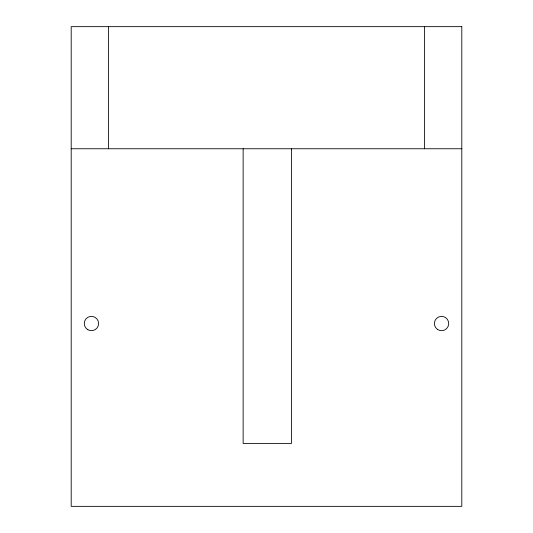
<?xml version="1.0" encoding="UTF-8"?>
<svg xmlns="http://www.w3.org/2000/svg" width="533" height="533" viewBox="0 0 533 533"><rect width="100%" height="100%" fill="white"/><g stroke="black" fill="none" stroke-linecap="round" stroke-linejoin="round"><path stroke-width="0.8" d="M71.195 148.754L461.805 148.754M424.428 26.65L424.428 148.754M291.418 148.754L291.418 443.489L243.141 443.489L243.141 148.754M108.572 26.65L108.572 148.754M461.805 26.65L71.195 26.65L71.195 506.35L461.805 506.35L461.805 26.65M437.433 329.381A7.162 7.162 0 0 0 448.693 324.164A7.162 7.162 0 0 0 438.546 317.022A7.162 7.162 0 0 0 437.433 329.381M87.858 329.727A7.162 7.162 0 0 0 98.605 323.524A7.162 7.162 0 0 0 87.858 317.315A7.162 7.162 0 0 0 87.858 329.727"/></g></svg>
